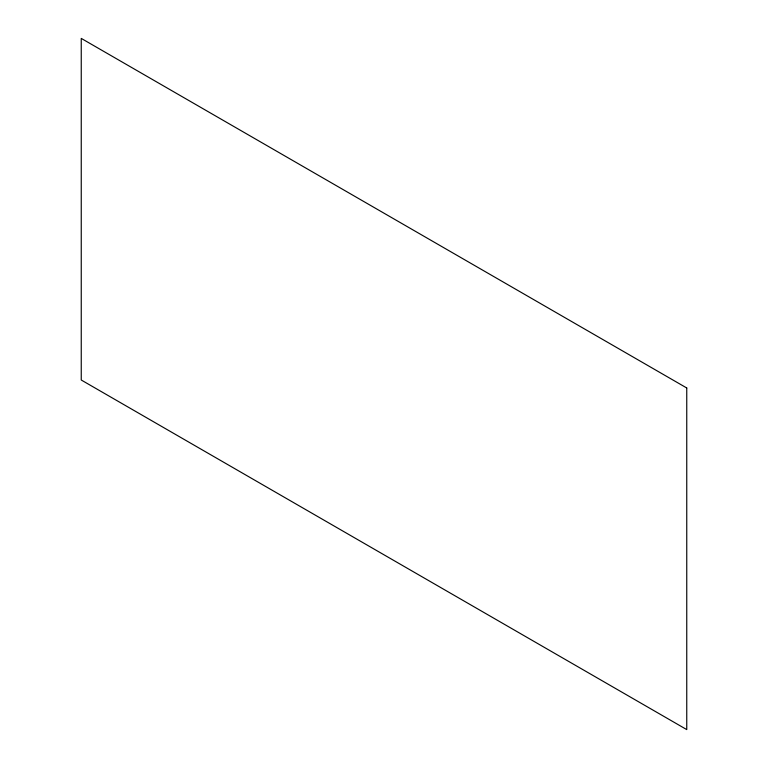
<?xml version="1.0" encoding="UTF-8"?>
<svg xmlns="http://www.w3.org/2000/svg" width="768" height="768" viewBox="0 0 768 768"><rect width="100%" height="100%" fill="white"/><g stroke="black" fill="none" stroke-linecap="round" stroke-linejoin="round"><path stroke-width="1.15" d="M686.755 387.984L81.245 38.4L81.245 380.016L686.755 729.6L686.755 387.984"/></g></svg>
